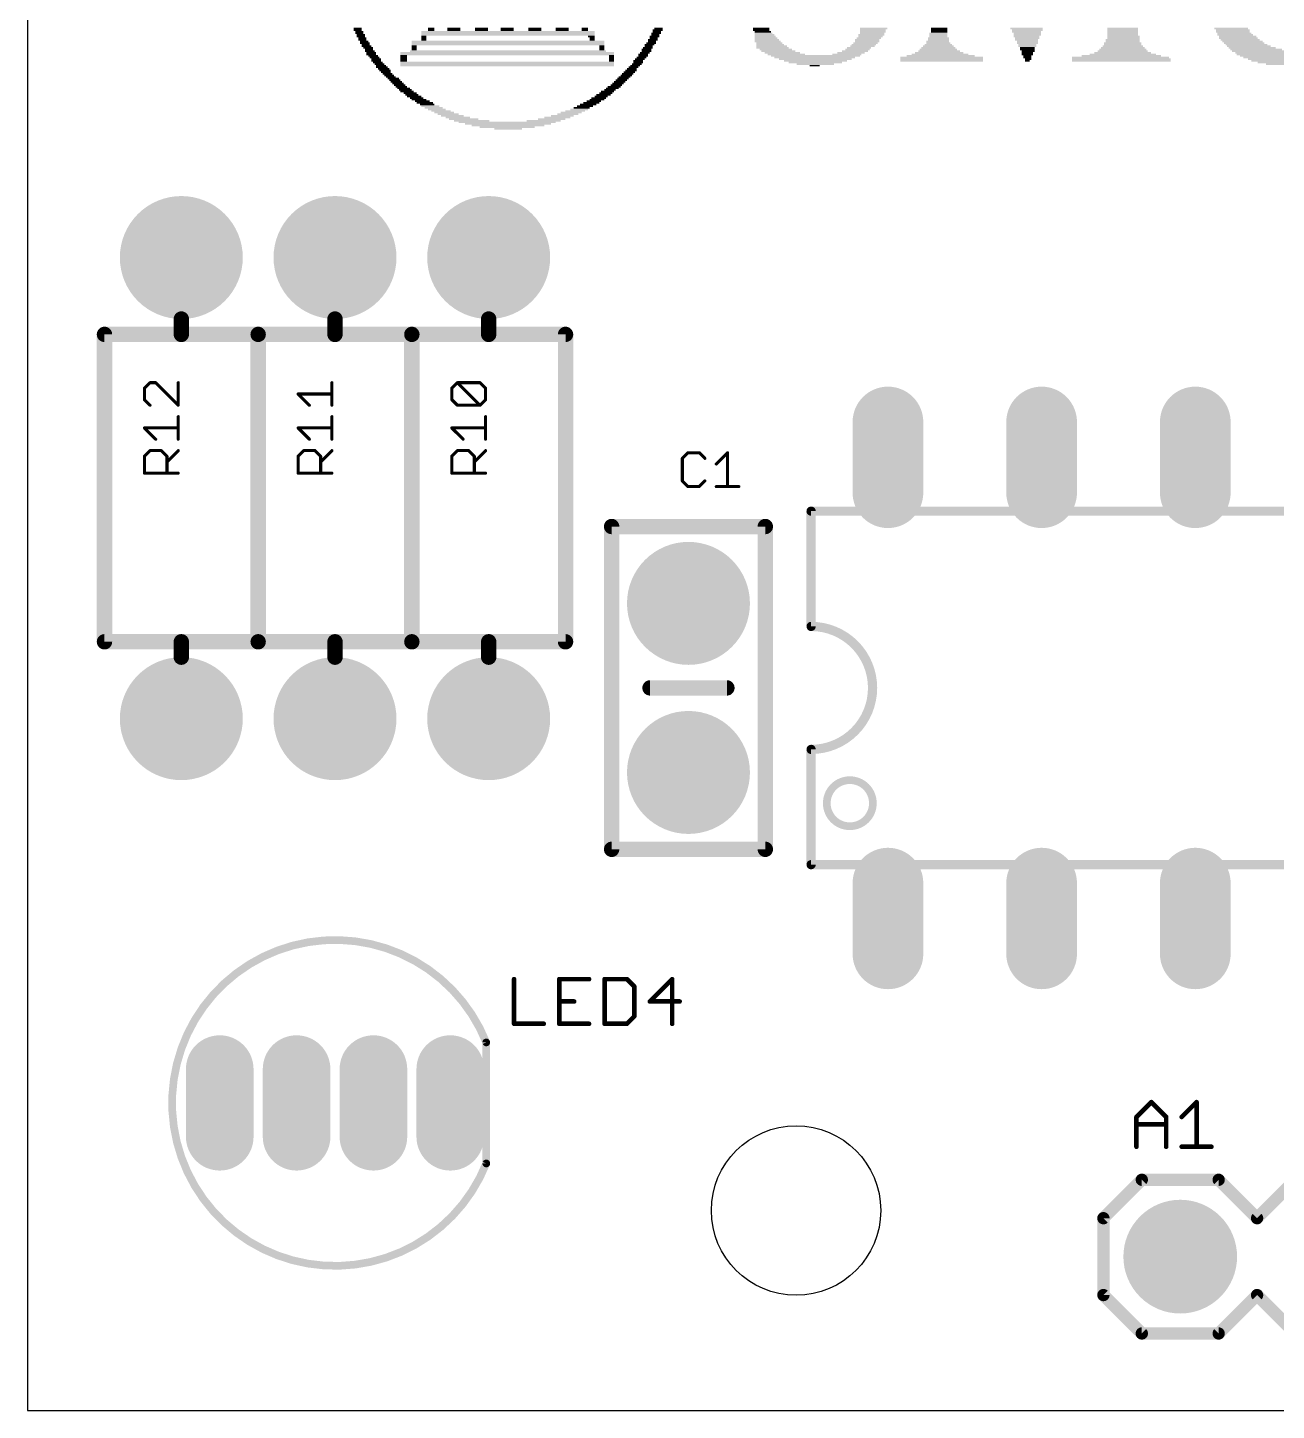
# Model space of a CAD drawing. Extents: x 0 to 49.2, y 3.8 to 49.5.
# Drawn here: x 0 to 20.64, y 3.81 to 26.66 of the extents above; entities that cross this region are included whole.
import ezdxf

# ---------------------------------------------------------------- set-up
doc = ezdxf.new("R2010")
doc.units = 0
for name, color, linetype in [('17', 82, 'CONTINUOUS'), ('20', 7, 'CONTINUOUS'), ('200', 7, 'CONTINUOUS'), ('21', 253, 'CONTINUOUS'), ('25', 253, 'CONTINUOUS')]:
    doc.layers.add(name, color=color, linetype=linetype)

# ---------------------------------------------------------------- blocks, each defined once
blk = doc.blocks.new('RECT')
blk.add_solid([(-0.5, -0.5), (0.5, -0.5), (-0.5, 0.5), (0.5, 0.5)])
blk = doc.blocks.new('ROUNDP')
at = {"const_width": 0.5}
blk.add_lwpolyline([(0, -0.25, 1), (0, 0.25, 1), (0, -0.25)], format="xyb", dxfattribs=at)
blk = doc.blocks.new('LONGP100')
at = {"const_width": 1}
blk.add_lwpolyline([(-0.5, 0), (0.5, 0)], dxfattribs=at)
at = {"const_width": 0.5}
for points in [[(-0.5, 0.25, 1), (-0.5, -0.25)], [(0.5, -0.25, 1), (0.5, 0.25)]]:
    blk.add_lwpolyline(points, format="xyb", dxfattribs=at)

msp = doc.modelspace()

# ---------------------------------------------------------------- linework, layer by layer
at = {"layer": '20'}
for p, q in [((0, 49.52), (0, 3.81)), ((0, 3.81), (49.2, 3.81))]:
    msp.add_line(p, q, dxfattribs=at)
msp.add_circle((12.7, 7.112), 1.4, dxfattribs=at)
at = {"layer": '21'}
for points, const_width in [([(2.54, 21.59), (2.54, 21.844)], 0.254), ([(5.08, 21.59), (5.08, 21.844)], 0.254), ([(7.62, 21.59), (7.62, 21.844)], 0.254), ([(1.27, 16.51), (1.27, 21.59)], 0.254), ([(1.27, 21.59), (2.54, 21.59)], 0.254), ([(2.54, 21.59), (3.81, 21.59)], 0.254), ([(3.81, 16.51), (3.81, 21.59)], 0.254), ([(3.81, 21.59), (5.08, 21.59)], 0.254), ([(3.81, 21.59), (3.81, 16.51)], 0.254), ([(5.08, 21.59), (6.35, 21.59)], 0.254), ([(6.35, 16.51), (6.35, 21.59)], 0.254), ([(6.35, 21.59), (7.62, 21.59)], 0.254), ([(6.35, 21.59), (6.35, 16.51)], 0.254), ([(7.62, 21.59), (8.89, 21.59)], 0.254), ([(8.89, 21.59), (8.89, 16.51)], 0.254), ([(38.349, 18.669), (12.949, 18.669)], 0.1524), ([(12.949, 18.669), (12.949, 16.764)], 0.1524), ([(9.652, 13.081), (9.652, 18.415)], 0.254), ([(9.652, 18.415), (12.192, 18.415)], 0.254), ([(12.192, 18.415), (12.192, 13.081)], 0.254), ([(2.54, 16.51), (1.27, 16.51)], 0.254), ([(3.81, 16.51), (2.54, 16.51)], 0.254), ([(2.54, 16.51), (2.54, 16.256)], 0.254), ([(5.08, 16.51), (3.81, 16.51)], 0.254), ([(6.35, 16.51), (5.08, 16.51)], 0.254), ([(5.08, 16.51), (5.08, 16.256)], 0.254), ([(7.62, 16.51), (6.35, 16.51)], 0.254), ([(8.89, 16.51), (7.62, 16.51)], 0.254), ([(7.62, 16.51), (7.62, 16.256)], 0.254), ([(10.287, 15.748), (11.557, 15.748)], 0.254), ([(12.949, 12.827), (12.949, 14.732)], 0.1524), ([(12.192, 13.081), (9.652, 13.081)], 0.254), ([(12.949, 12.827), (38.349, 12.827)], 0.1524), ([(7.58, 7.89), (7.58, 9.89)], 0.127), ([(17.78, 6.985), (18.415, 7.62)], 0.2032), ([(18.415, 7.62), (19.685, 7.62)], 0.2032), ([(19.685, 7.62), (20.32, 6.985)], 0.2032), ([(20.32, 6.985), (20.955, 7.62)], 0.2032), ([(17.78, 5.715), (17.78, 6.985)], 0.2032), ([(18.415, 5.08), (17.78, 5.715)], 0.2032), ([(20.32, 5.715), (19.685, 5.08)], 0.2032), ([(20.955, 5.08), (20.32, 5.715)], 0.2032), ([(19.685, 5.08), (18.415, 5.08)], 0.2032)]:
    msp.add_lwpolyline(points, dxfattribs=dict(at, const_width=const_width))
for points, const_width in [([(2.6035, 21.844, 1), (2.4765, 21.844)], 0.127), ([(5.1435, 21.844, 1), (5.0165, 21.844)], 0.127), ([(7.6835, 21.844, 1), (7.5565, 21.844)], 0.127), ([(1.3335, 21.59, 1), (1.2065, 21.59)], 0.127), ([(1.27, 21.6535, 1), (1.27, 21.5265)], 0.127), ([(2.54, 21.6535, 1), (2.54, 21.5265)], 0.127), ([(2.54, 21.5265, 1), (2.54, 21.6535)], 0.127), ([(3.8735, 21.59, 1), (3.7465, 21.59)], 0.127), ([(3.81, 21.6535, 1), (3.81, 21.5265)], 0.127), ([(3.8735, 21.59, 1), (3.7465, 21.59)], 0.127), ([(3.81, 21.5265, 1), (3.81, 21.6535)], 0.127), ([(5.08, 21.6535, 1), (5.08, 21.5265)], 0.127), ([(5.08, 21.5265, 1), (5.08, 21.6535)], 0.127), ([(6.4135, 21.59, 1), (6.2865, 21.59)], 0.127), ([(6.35, 21.6535, 1), (6.35, 21.5265)], 0.127), ([(6.4135, 21.59, 1), (6.2865, 21.59)], 0.127), ([(6.35, 21.5265, 1), (6.35, 21.6535)], 0.127), ([(7.62, 21.6535, 1), (7.62, 21.5265)], 0.127), ([(7.62, 21.5265, 1), (7.62, 21.6535)], 0.127), ([(8.9535, 21.59, 1), (8.8265, 21.59)], 0.127), ([(8.89, 21.5265, 1), (8.89, 21.6535)], 0.127), ([(2.4765, 21.59, 1), (2.6035, 21.59)], 0.127), ([(5.0165, 21.59, 1), (5.1435, 21.59)], 0.127), ([(7.5565, 21.59, 1), (7.6835, 21.59)], 0.127), ([(12.949, 18.7071, 1), (12.949, 18.6309)], 0.0762), ([(12.9871, 18.669, 1), (12.9109, 18.669)], 0.0762), ([(9.7155, 18.415, 1), (9.5885, 18.415)], 0.127), ([(9.652, 18.4785, 1), (9.652, 18.3515)], 0.127), ([(12.2555, 18.415, 1), (12.1285, 18.415)], 0.127), ([(12.192, 18.3515, 1), (12.192, 18.4785)], 0.127), ([(12.949, 14.732, 1), (12.949, 16.764)], 0.1524), ([(12.949, 16.8021, 1), (12.949, 16.7259)], 0.0762), ([(12.9109, 16.764, 1), (12.9871, 16.764)], 0.0762), ([(1.27, 16.5735, 1), (1.27, 16.4465)], 0.127), ([(1.2065, 16.51, 1), (1.3335, 16.51)], 0.127), ([(2.54, 16.5735, 1), (2.54, 16.4465)], 0.127), ([(2.6035, 16.51, 1), (2.4765, 16.51)], 0.127), ([(2.54, 16.4465, 1), (2.54, 16.5735)], 0.127), ([(3.81, 16.5735, 1), (3.81, 16.4465)], 0.127), ([(3.7465, 16.51, 1), (3.8735, 16.51)], 0.127), ([(3.7465, 16.51, 1), (3.8735, 16.51)], 0.127), ([(3.81, 16.4465, 1), (3.81, 16.5735)], 0.127), ([(5.08, 16.5735, 1), (5.08, 16.4465)], 0.127), ([(5.1435, 16.51, 1), (5.0165, 16.51)], 0.127), ([(5.08, 16.4465, 1), (5.08, 16.5735)], 0.127), ([(6.35, 16.5735, 1), (6.35, 16.4465)], 0.127), ([(6.2865, 16.51, 1), (6.4135, 16.51)], 0.127), ([(6.2865, 16.51, 1), (6.4135, 16.51)], 0.127), ([(6.35, 16.4465, 1), (6.35, 16.5735)], 0.127), ([(7.62, 16.5735, 1), (7.62, 16.4465)], 0.127), ([(7.6835, 16.51, 1), (7.5565, 16.51)], 0.127), ([(7.62, 16.4465, 1), (7.62, 16.5735)], 0.127), ([(8.8265, 16.51, 1), (8.9535, 16.51)], 0.127), ([(8.89, 16.4465, 1), (8.89, 16.5735)], 0.127), ([(2.4765, 16.256, 1), (2.6035, 16.256)], 0.127), ([(5.0165, 16.256, 1), (5.1435, 16.256)], 0.127), ([(7.5565, 16.256, 1), (7.6835, 16.256)], 0.127), ([(10.287, 15.8115, 1), (10.287, 15.6845)], 0.127), ([(11.557, 15.6845, 1), (11.557, 15.8115)], 0.127), ([(12.9871, 14.732, 1), (12.9109, 14.732)], 0.0762), ([(12.949, 14.7701, 1), (12.949, 14.6939)], 0.0762), ([(13.589, 13.462, 1), (13.589, 14.224, 1), (13.589, 13.462)], 0.127), ([(9.652, 13.1445, 1), (9.652, 13.0175)], 0.127), ([(9.5885, 13.081, 1), (9.7155, 13.081)], 0.127), ([(12.1285, 13.081, 1), (12.2555, 13.081)], 0.127), ([(12.192, 13.0175, 1), (12.192, 13.1445)], 0.127), ([(12.949, 12.8651, 1), (12.949, 12.7889)], 0.0762), ([(12.9109, 12.827, 1), (12.9871, 12.827)], 0.0762), ([(7.58, 9.89, 5.1926), (7.58, 7.89)], 0.127), ([(7.6117, 9.89, 1), (7.5483, 9.89)], 0.0635), ([(7.5505, 9.8782, 1), (7.6095, 9.9018)], 0.0635), ([(7.5483, 7.89, 1), (7.6117, 7.89)], 0.0635), ([(7.6095, 7.8782, 1), (7.5505, 7.9018)], 0.0635), ([(18.415, 7.6708, 1), (18.415, 7.5692)], 0.1016), ([(18.4509, 7.5841, 1), (18.3791, 7.6559)], 0.1016), ([(19.7209, 7.6559, 1), (19.6491, 7.5841)], 0.1016), ([(19.685, 7.5692, 1), (19.685, 7.6708)], 0.1016), ([(17.8308, 6.985, 1), (17.7292, 6.985)], 0.1016), ([(17.7441, 7.0209, 1), (17.8159, 6.9491)], 0.1016), ([(20.2841, 7.0209, 1), (20.3559, 6.9491)], 0.1016), ([(20.2841, 6.9491, 1), (20.3559, 7.0209)], 0.1016), ([(17.8159, 5.7509, 1), (17.7441, 5.6791)], 0.1016), ([(17.7292, 5.715, 1), (17.8308, 5.715)], 0.1016), ([(20.3559, 5.7509, 1), (20.2841, 5.6791)], 0.1016), ([(20.3559, 5.6791, 1), (20.2841, 5.7509)], 0.1016), ([(18.415, 5.1308, 1), (18.415, 5.0292)], 0.1016), ([(18.3791, 5.0441, 1), (18.4509, 5.1159)], 0.1016), ([(19.6491, 5.1159, 1), (19.7209, 5.0441)], 0.1016), ([(19.685, 5.0292, 1), (19.685, 5.1308)], 0.1016)]:
    msp.add_lwpolyline(points, format="xyb", dxfattribs=dict(at, const_width=const_width))
at = {"layer": '25'}
for points, const_width in [([(2.0231, 20.7919), (1.9299, 20.6987)], 0.0508), ([(2.1164, 20.7919), (2.0231, 20.7919)], 0.0508), ([(2.4892, 20.4191), (2.1164, 20.7919)], 0.0508), ([(2.4892, 20.7919), (2.4892, 20.4191)], 0.0508), ([(5.0292, 20.4191), (5.0292, 20.7919)], 0.0508), ([(7.0099, 20.6987), (7.1031, 20.7919)], 0.0508), ([(7.1031, 20.7919), (7.476, 20.7919)], 0.0508), ([(7.476, 20.4191), (7.1031, 20.7919)], 0.0508), ([(7.476, 20.7919), (7.5692, 20.6987)], 0.0508), ([(1.9299, 20.6987), (1.9299, 20.5123)], 0.0508), ([(4.6564, 20.4191), (4.4699, 20.6055)], 0.0508), ([(4.4699, 20.6055), (5.0292, 20.6055)], 0.0508), ([(7.0099, 20.5123), (7.0099, 20.6987)], 0.0508), ([(7.5692, 20.6987), (7.5692, 20.5123)], 0.0508), ([(1.9299, 20.5123), (2.0231, 20.4191)], 0.0508), ([(7.1031, 20.4191), (7.0099, 20.5123)], 0.0508), ([(7.476, 20.4191), (7.1031, 20.4191)], 0.0508), ([(7.5692, 20.5123), (7.476, 20.4191)], 0.0508), ([(2.4892, 19.8578), (2.4892, 20.2306)], 0.0508), ([(5.0292, 19.8578), (5.0292, 20.2306)], 0.0508), ([(7.5692, 19.8578), (7.5692, 20.2306)], 0.0508), ([(2.1164, 19.8578), (1.9299, 20.0442)], 0.0508), ([(1.9299, 20.0442), (2.4892, 20.0442)], 0.0508), ([(4.6564, 19.8578), (4.4699, 20.0442)], 0.0508), ([(4.4699, 20.0442), (5.0292, 20.0442)], 0.0508), ([(7.1964, 19.8578), (7.0099, 20.0442)], 0.0508), ([(7.0099, 20.0442), (7.5692, 20.0442)], 0.0508), ([(1.9299, 19.5761), (2.0231, 19.6693)], 0.0508), ([(2.0231, 19.6693), (2.2096, 19.6693)], 0.0508), ([(2.2096, 19.6693), (2.3028, 19.5761)], 0.0508), ([(2.3028, 19.4829), (2.4892, 19.6693)], 0.0508), ([(4.4699, 19.5761), (4.5631, 19.6693)], 0.0508), ([(4.5631, 19.6693), (4.7496, 19.6693)], 0.0508), ([(4.7496, 19.6693), (4.8428, 19.5761)], 0.0508), ([(4.8428, 19.4829), (5.0292, 19.6693)], 0.0508), ([(7.0099, 19.5761), (7.1031, 19.6693)], 0.0508), ([(7.1031, 19.6693), (7.2896, 19.6693)], 0.0508), ([(7.2896, 19.6693), (7.3828, 19.5761)], 0.0508), ([(7.3828, 19.4829), (7.5692, 19.6693)], 0.0508), ([(10.9136, 19.6347), (10.8204, 19.5415)], 0.0508), ([(11.1, 19.6347), (10.9136, 19.6347)], 0.0508), ([(11.1933, 19.5415), (11.1, 19.6347)], 0.0508), ([(11.3817, 19.4483), (11.5681, 19.6347)], 0.0508), ([(11.5681, 19.6347), (11.5681, 19.0754)], 0.0508), ([(1.9299, 19.2965), (1.9299, 19.5761)], 0.0508), ([(2.3028, 19.5761), (2.3028, 19.2965)], 0.0508), ([(4.4699, 19.2965), (4.4699, 19.5761)], 0.0508), ([(4.8428, 19.5761), (4.8428, 19.2965)], 0.0508), ([(7.0099, 19.2965), (7.0099, 19.5761)], 0.0508), ([(7.3828, 19.5761), (7.3828, 19.2965)], 0.0508), ([(10.8204, 19.5415), (10.8204, 19.1686)], 0.0508), ([(2.4892, 19.2965), (1.9299, 19.2965)], 0.0508), ([(5.0292, 19.2965), (4.4699, 19.2965)], 0.0508), ([(7.5692, 19.2965), (7.0099, 19.2965)], 0.0508), ([(10.8204, 19.1686), (10.9136, 19.0754)], 0.0508), ([(11.1, 19.0754), (11.1933, 19.1686)], 0.0508), ([(10.9136, 19.0754), (11.1, 19.0754)], 0.0508), ([(11.3817, 19.0754), (11.7546, 19.0754)], 0.0508), ([(8.0391, 10.9353), (8.0391, 10.1981)], 0.0762), ([(9.279, 10.9353), (8.7875, 10.9353)], 0.0762), ([(8.7875, 10.9353), (8.7875, 10.1981)], 0.0762), ([(9.5359, 10.9353), (9.5359, 10.1981)], 0.0762), ([(9.9045, 10.9353), (9.5359, 10.9353)], 0.0762), ([(10.0274, 10.8125), (9.9045, 10.9353)], 0.0762), ([(10.653, 10.9353), (10.2843, 10.5667)], 0.0762), ([(10.653, 10.1981), (10.653, 10.9353)], 0.0762), ([(10.0274, 10.321), (10.0274, 10.8125)], 0.0762), ([(8.7875, 10.5667), (9.0333, 10.5667)], 0.0762), ([(10.2843, 10.5667), (10.7758, 10.5667)], 0.0762), ([(9.9045, 10.1981), (10.0274, 10.321)], 0.0762), ([(8.0391, 10.1981), (8.5306, 10.1981)], 0.0762), ([(8.7875, 10.1981), (9.279, 10.1981)], 0.0762), ([(9.5359, 10.1981), (9.9045, 10.1981)], 0.0762), ([(18.3261, 8.6576), (18.5718, 8.9033)], 0.0762), ([(18.5718, 8.9033), (18.8176, 8.6576)], 0.0762), ([(19.0745, 8.6576), (19.3203, 8.9033)], 0.0762), ([(19.3203, 8.9033), (19.3203, 8.1661)], 0.0762), ([(18.3261, 8.1661), (18.3261, 8.6576)], 0.0762), ([(18.8176, 8.6576), (18.8176, 8.1661)], 0.0762), ([(18.3261, 8.5347), (18.8176, 8.5347)], 0.0762), ([(19.0745, 8.1661), (19.566, 8.1661)], 0.0762)]:
    msp.add_lwpolyline(points, dxfattribs=dict(at, const_width=const_width))
for points, const_width in [([(2.0231, 20.8046, 1), (2.0231, 20.7792)], 0.0254), ([(2.0321, 20.783, 1), (2.0142, 20.8009)], 0.0254), ([(2.1253, 20.8009, 1), (2.1074, 20.783)], 0.0254), ([(2.1164, 20.7792, 1), (2.1164, 20.8046)], 0.0254), ([(2.5019, 20.7919, 1), (2.4765, 20.7919)], 0.0254), ([(5.0419, 20.7919, 1), (5.0165, 20.7919)], 0.0254), ([(7.1031, 20.8046, 1), (7.1031, 20.7792)], 0.0254), ([(7.1121, 20.8009, 1), (7.0942, 20.783)], 0.0254), ([(7.1121, 20.783, 1), (7.0942, 20.8009)], 0.0254), ([(7.485, 20.8009, 1), (7.467, 20.783)], 0.0254), ([(7.476, 20.7792, 1), (7.476, 20.8046)], 0.0254), ([(1.9426, 20.6987, 1), (1.9172, 20.6987)], 0.0254), ([(1.9209, 20.7077, 1), (1.9389, 20.6897)], 0.0254), ([(4.4789, 20.6145, 1), (4.4609, 20.5965)], 0.0254), ([(4.4699, 20.6182, 1), (4.4699, 20.5928)], 0.0254), ([(5.0292, 20.5928, 1), (5.0292, 20.6182)], 0.0254), ([(7.0226, 20.6987, 1), (6.9972, 20.6987)], 0.0254), ([(7.0009, 20.7077, 1), (7.0189, 20.6897)], 0.0254), ([(7.5819, 20.6987, 1), (7.5565, 20.6987)], 0.0254), ([(7.5602, 20.6897, 1), (7.5782, 20.7077)], 0.0254), ([(1.9389, 20.5213, 1), (1.9209, 20.5033)], 0.0254), ([(1.9172, 20.5123, 1), (1.9426, 20.5123)], 0.0254), ([(2.0142, 20.4101, 1), (2.0321, 20.4281)], 0.0254), ([(2.4765, 20.4191, 1), (2.5019, 20.4191)], 0.0254), ([(2.4802, 20.4101, 1), (2.4982, 20.4281)], 0.0254), ([(4.6474, 20.4101, 1), (4.6653, 20.4281)], 0.0254), ([(5.0165, 20.4191, 1), (5.0419, 20.4191)], 0.0254), ([(7.0189, 20.5213, 1), (7.0009, 20.5033)], 0.0254), ([(6.9972, 20.5123, 1), (7.0226, 20.5123)], 0.0254), ([(7.1031, 20.4318, 1), (7.1031, 20.4064)], 0.0254), ([(7.0942, 20.4101, 1), (7.1121, 20.4281)], 0.0254), ([(7.467, 20.4281, 1), (7.485, 20.4101)], 0.0254), ([(7.467, 20.4101, 1), (7.485, 20.4281)], 0.0254), ([(7.476, 20.4064, 1), (7.476, 20.4318)], 0.0254), ([(7.5565, 20.5123, 1), (7.5819, 20.5123)], 0.0254), ([(7.5782, 20.5033, 1), (7.5602, 20.5213)], 0.0254), ([(2.5019, 20.2306, 1), (2.4765, 20.2306)], 0.0254), ([(5.0419, 20.2306, 1), (5.0165, 20.2306)], 0.0254), ([(7.5819, 20.2306, 1), (7.5565, 20.2306)], 0.0254), ([(1.9389, 20.0532, 1), (1.9209, 20.0352)], 0.0254), ([(1.9299, 20.0569, 1), (1.9299, 20.0315)], 0.0254), ([(2.1074, 19.8488, 1), (2.1253, 19.8668)], 0.0254), ([(2.4892, 20.0315, 1), (2.4892, 20.0569)], 0.0254), ([(4.4789, 20.0532, 1), (4.4609, 20.0352)], 0.0254), ([(4.4699, 20.0569, 1), (4.4699, 20.0315)], 0.0254), ([(4.6474, 19.8488, 1), (4.6653, 19.8668)], 0.0254), ([(5.0292, 20.0315, 1), (5.0292, 20.0569)], 0.0254), ([(7.0189, 20.0532, 1), (7.0009, 20.0352)], 0.0254), ([(7.0099, 20.0569, 1), (7.0099, 20.0315)], 0.0254), ([(7.1874, 19.8488, 1), (7.2053, 19.8668)], 0.0254), ([(7.5692, 20.0315, 1), (7.5692, 20.0569)], 0.0254), ([(2.0231, 19.682, 1), (2.0231, 19.6566)], 0.0254), ([(2.0321, 19.6603, 1), (2.0142, 19.6783)], 0.0254), ([(2.2185, 19.6783, 1), (2.2006, 19.6603)], 0.0254), ([(2.2096, 19.6566, 1), (2.2096, 19.682)], 0.0254), ([(2.4765, 19.8578, 1), (2.5019, 19.8578)], 0.0254), ([(2.4982, 19.6603, 1), (2.4802, 19.6783)], 0.0254), ([(4.5631, 19.682, 1), (4.5631, 19.6566)], 0.0254), ([(4.5721, 19.6603, 1), (4.5542, 19.6783)], 0.0254), ([(4.7585, 19.6783, 1), (4.7406, 19.6603)], 0.0254), ([(4.7496, 19.6566, 1), (4.7496, 19.682)], 0.0254), ([(5.0165, 19.8578, 1), (5.0419, 19.8578)], 0.0254), ([(5.0382, 19.6603, 1), (5.0202, 19.6783)], 0.0254), ([(7.1031, 19.682, 1), (7.1031, 19.6566)], 0.0254), ([(7.1121, 19.6603, 1), (7.0942, 19.6783)], 0.0254), ([(7.2985, 19.6783, 1), (7.2806, 19.6603)], 0.0254), ([(7.2896, 19.6566, 1), (7.2896, 19.682)], 0.0254), ([(7.5565, 19.8578, 1), (7.5819, 19.8578)], 0.0254), ([(7.5782, 19.6603, 1), (7.5602, 19.6783)], 0.0254), ([(10.9136, 19.6474, 1), (10.9136, 19.622)], 0.0254), ([(10.9226, 19.6257, 1), (10.9046, 19.6437)], 0.0254), ([(11.109, 19.6437, 1), (11.0911, 19.6257)], 0.0254), ([(11.1, 19.622, 1), (11.1, 19.6474)], 0.0254), ([(11.5808, 19.6347, 1), (11.5554, 19.6347)], 0.0254), ([(11.5771, 19.6257, 1), (11.5592, 19.6437)], 0.0254), ([(1.9426, 19.5761, 1), (1.9172, 19.5761)], 0.0254), ([(1.9209, 19.5851, 1), (1.9389, 19.5671)], 0.0254), ([(2.3155, 19.5761, 1), (2.2901, 19.5761)], 0.0254), ([(2.2938, 19.4919, 1), (2.3118, 19.4739)], 0.0254), ([(2.2938, 19.5671, 1), (2.3118, 19.5851)], 0.0254), ([(4.4826, 19.5761, 1), (4.4572, 19.5761)], 0.0254), ([(4.4609, 19.5851, 1), (4.4789, 19.5671)], 0.0254), ([(4.8555, 19.5761, 1), (4.8301, 19.5761)], 0.0254), ([(4.8338, 19.4919, 1), (4.8518, 19.4739)], 0.0254), ([(4.8338, 19.5671, 1), (4.8518, 19.5851)], 0.0254), ([(7.0226, 19.5761, 1), (6.9972, 19.5761)], 0.0254), ([(7.0009, 19.5851, 1), (7.0189, 19.5671)], 0.0254), ([(7.3955, 19.5761, 1), (7.3701, 19.5761)], 0.0254), ([(7.3738, 19.4919, 1), (7.3918, 19.4739)], 0.0254), ([(7.3738, 19.5671, 1), (7.3918, 19.5851)], 0.0254), ([(10.8331, 19.5415, 1), (10.8077, 19.5415)], 0.0254), ([(10.8114, 19.5504, 1), (10.8294, 19.5325)], 0.0254), ([(11.1843, 19.5325, 1), (11.2022, 19.5504)], 0.0254), ([(11.3727, 19.4572, 1), (11.3907, 19.4393)], 0.0254), ([(1.9299, 19.3092, 1), (1.9299, 19.2838)], 0.0254), ([(1.9172, 19.2965, 1), (1.9426, 19.2965)], 0.0254), ([(2.2901, 19.2965, 1), (2.3155, 19.2965)], 0.0254), ([(2.4892, 19.2838, 1), (2.4892, 19.3092)], 0.0254), ([(4.4699, 19.3092, 1), (4.4699, 19.2838)], 0.0254), ([(4.4572, 19.2965, 1), (4.4826, 19.2965)], 0.0254), ([(4.8301, 19.2965, 1), (4.8555, 19.2965)], 0.0254), ([(5.0292, 19.2838, 1), (5.0292, 19.3092)], 0.0254), ([(7.0099, 19.3092, 1), (7.0099, 19.2838)], 0.0254), ([(6.9972, 19.2965, 1), (7.0226, 19.2965)], 0.0254), ([(7.3701, 19.2965, 1), (7.3955, 19.2965)], 0.0254), ([(7.5692, 19.2838, 1), (7.5692, 19.3092)], 0.0254), ([(10.8294, 19.1776, 1), (10.8114, 19.1596)], 0.0254), ([(11.2022, 19.1596, 1), (11.1843, 19.1776)], 0.0254), ([(10.8077, 19.1686, 1), (10.8331, 19.1686)], 0.0254), ([(10.9136, 19.0881, 1), (10.9136, 19.0627)], 0.0254), ([(10.9046, 19.0664, 1), (10.9226, 19.0844)], 0.0254), ([(11.0911, 19.0844, 1), (11.109, 19.0664)], 0.0254), ([(11.1, 19.0627, 1), (11.1, 19.0881)], 0.0254), ([(11.3817, 19.0881, 1), (11.3817, 19.0627)], 0.0254), ([(11.5554, 19.0754, 1), (11.5808, 19.0754)], 0.0254), ([(11.7546, 19.0627, 1), (11.7546, 19.0881)], 0.0254), ([(8.0582, 10.9353, 1), (8.0201, 10.9353)], 0.0381), ([(8.7875, 10.9544, 1), (8.7875, 10.9163)], 0.0381), ([(8.8066, 10.9353, 1), (8.7685, 10.9353)], 0.0381), ([(9.279, 10.9163, 1), (9.279, 10.9544)], 0.0381), ([(9.555, 10.9353, 1), (9.5169, 10.9353)], 0.0381), ([(9.5359, 10.9544, 1), (9.5359, 10.9163)], 0.0381), ([(9.918, 10.9488, 1), (9.8911, 10.9219)], 0.0381), ([(9.9045, 10.9163, 1), (9.9045, 10.9544)], 0.0381), ([(10.672, 10.9353, 1), (10.6339, 10.9353)], 0.0381), ([(10.6664, 10.9219, 1), (10.6395, 10.9488)], 0.0381), ([(10.0465, 10.8125, 1), (10.0084, 10.8125)], 0.0381), ([(10.0139, 10.799, 1), (10.0409, 10.8259)], 0.0381), ([(8.7875, 10.5858, 1), (8.7875, 10.5477)], 0.0381), ([(9.0333, 10.5477, 1), (9.0333, 10.5858)], 0.0381), ([(10.2843, 10.5858, 1), (10.2843, 10.5477)], 0.0381), ([(10.2709, 10.5802, 1), (10.2978, 10.5532)], 0.0381), ([(10.7758, 10.5477, 1), (10.7758, 10.5858)], 0.0381), ([(10.0084, 10.321, 1), (10.0465, 10.321)], 0.0381), ([(10.0409, 10.3075, 1), (10.0139, 10.3344)], 0.0381), ([(8.0391, 10.2172, 1), (8.0391, 10.1791)], 0.0381), ([(8.0201, 10.1981, 1), (8.0582, 10.1981)], 0.0381), ([(8.5306, 10.1791, 1), (8.5306, 10.2172)], 0.0381), ([(8.7875, 10.2172, 1), (8.7875, 10.1791)], 0.0381), ([(8.7685, 10.1981, 1), (8.8066, 10.1981)], 0.0381), ([(9.279, 10.1791, 1), (9.279, 10.2172)], 0.0381), ([(9.5359, 10.2172, 1), (9.5359, 10.1791)], 0.0381), ([(9.5169, 10.1981, 1), (9.555, 10.1981)], 0.0381), ([(9.8911, 10.2116, 1), (9.918, 10.1846)], 0.0381), ([(9.9045, 10.1791, 1), (9.9045, 10.2172)], 0.0381), ([(10.6339, 10.1981, 1), (10.672, 10.1981)], 0.0381), ([(18.5853, 8.9168, 1), (18.5584, 8.8899)], 0.0381), ([(18.5853, 8.8899, 1), (18.5584, 8.9168)], 0.0381), ([(19.3393, 8.9033, 1), (19.3012, 8.9033)], 0.0381), ([(19.3337, 8.8899, 1), (19.3068, 8.9168)], 0.0381), ([(18.3452, 8.6576, 1), (18.3071, 8.6576)], 0.0381), ([(18.3126, 8.6711, 1), (18.3396, 8.6441)], 0.0381), ([(18.8366, 8.6576, 1), (18.7985, 8.6576)], 0.0381), ([(18.8041, 8.6441, 1), (18.8311, 8.6711)], 0.0381), ([(19.061, 8.6711, 1), (19.088, 8.6441)], 0.0381), ([(18.3261, 8.5538, 1), (18.3261, 8.5157)], 0.0381), ([(18.8176, 8.5157, 1), (18.8176, 8.5538)], 0.0381), ([(18.3071, 8.1661, 1), (18.3452, 8.1661)], 0.0381), ([(18.7985, 8.1661, 1), (18.8366, 8.1661)], 0.0381), ([(19.0745, 8.1852, 1), (19.0745, 8.1471)], 0.0381), ([(19.3012, 8.1661, 1), (19.3393, 8.1661)], 0.0381), ([(19.566, 8.1471, 1), (19.566, 8.1852)], 0.0381)]:
    msp.add_lwpolyline(points, format="xyb", dxfattribs=dict(at, const_width=const_width))

# ---------------------------------------------------------------- block references
at = {"layer": '17'}
for name, p, xscale, yscale, rotation in [('ROUNDP', (2.54, 22.86), 2.032, 2.032, 270), ('ROUNDP', (2.54, 22.86), 2.032, 2.032, 270), ('ROUNDP', (5.08, 22.86), 2.032, 2.032, 270), ('ROUNDP', (5.08, 22.86), 2.032, 2.032, 270), ('ROUNDP', (7.62, 22.86), 2.032, 2.032, 270), ('ROUNDP', (7.62, 22.86), 2.032, 2.032, 270), ('LONGP100', (14.219, 19.558), 1.1684, 1.1684, 90), ('LONGP100', (14.219, 19.558), 1.1684, 1.1684, 90), ('LONGP100', (16.759, 19.558), 1.1684, 1.1684, 90), ('LONGP100', (16.759, 19.558), 1.1684, 1.1684, 90), ('LONGP100', (19.299, 19.558), 1.1684, 1.1684, 90), ('LONGP100', (19.299, 19.558), 1.1684, 1.1684, 90), ('ROUNDP', (10.922, 17.145), 2.032, 2.032, 90), ('ROUNDP', (10.922, 17.145), 2.032, 2.032, 90), ('ROUNDP', (2.54, 15.24), 2.032, 2.032, 270), ('ROUNDP', (2.54, 15.24), 2.032, 2.032, 270), ('ROUNDP', (5.08, 15.24), 2.032, 2.032, 270), ('ROUNDP', (5.08, 15.24), 2.032, 2.032, 270), ('ROUNDP', (7.62, 15.24), 2.032, 2.032, 270), ('ROUNDP', (7.62, 15.24), 2.032, 2.032, 270), ('ROUNDP', (10.922, 14.351), 2.032, 2.032, 90), ('ROUNDP', (10.922, 14.351), 2.032, 2.032, 90), ('LONGP100', (14.219, 11.938), 1.1684, 1.1684, 90), ('LONGP100', (14.219, 11.938), 1.1684, 1.1684, 90), ('LONGP100', (16.759, 11.938), 1.1684, 1.1684, 90), ('LONGP100', (16.759, 11.938), 1.1684, 1.1684, 90), ('LONGP100', (19.299, 11.938), 1.1684, 1.1684, 90), ('LONGP100', (19.299, 11.938), 1.1684, 1.1684, 90), ('LONGP100', (3.175, 8.89), 1.1176, 1.1176, 90), ('LONGP100', (3.175, 8.89), 1.1176, 1.1176, 90), ('LONGP100', (4.445, 8.89), 1.1176, 1.1176, 90), ('LONGP100', (4.445, 8.89), 1.1176, 1.1176, 90), ('LONGP100', (5.715, 8.89), 1.1176, 1.1176, 90), ('LONGP100', (5.715, 8.89), 1.1176, 1.1176, 90), ('LONGP100', (6.985, 8.89), 1.1176, 1.1176, 90), ('LONGP100', (6.985, 8.89), 1.1176, 1.1176, 90), ('ROUNDP', (19.05, 6.35), 1.8796, 1.8796, 270), ('ROUNDP', (19.05, 6.35), 1.8796, 1.8796, 270)]:
    msp.add_blockref(name, p, dxfattribs=dict(at, xscale=xscale, yscale=yscale, rotation=rotation))
at = {"layer": '200'}
for p, xscale, yscale in [((5.4541, 26.6453), 0.1346, 0.0269), ((5.4541, 26.6185), 0.1346, 0.0267), ((5.4808, 26.5918), 0.1321, 0.0267), ((5.4808, 26.5652), 0.1321, 0.0267), ((5.5075, 26.5384), 0.1346, 0.0269), ((5.5075, 26.5116), 0.1346, 0.0267), ((7.9395, 26.5918), 2.86, 0.0267), ((7.9395, 26.5652), 2.86, 0.0267), ((7.9395, 26.5384), 2.86, 0.0269), ((6.5502, 26.5116), 0.0813, 0.0267), ((6.6695, 26.6453), 0.1067, 0.0269), ((6.6695, 26.6185), 0.1067, 0.0267), ((7.0455, 26.6453), 0.2134, 0.0269), ((7.0455, 26.6185), 0.2134, 0.0267), ((7.5001, 26.6453), 0.2134, 0.0269), ((7.5001, 26.6185), 0.2134, 0.0267), ((7.9268, 26.6453), 0.2134, 0.0269), ((7.9268, 26.6185), 0.2134, 0.0267), ((8.3815, 26.6453), 0.2134, 0.0269), ((8.3815, 26.6185), 0.2134, 0.0267), ((8.8361, 26.6453), 0.2134, 0.0269), ((8.8361, 26.6185), 0.2134, 0.0267), ((9.2095, 26.6453), 0.1067, 0.0269), ((9.2095, 26.6185), 0.1067, 0.0267), ((9.3162, 26.5116), 0.1067, 0.0267), ((10.3602, 26.5116), 0.1626, 0.0267), ((10.3868, 26.5652), 0.16, 0.0267), ((10.3741, 26.5384), 0.1346, 0.0269), ((10.4135, 26.6185), 0.1626, 0.0267), ((10.3995, 26.5918), 0.1346, 0.0267), ((10.4275, 26.6453), 0.1346, 0.0269), ((12.1242, 26.6453), 0.2667, 0.0269), ((12.1242, 26.6185), 0.2667, 0.0267), ((12.1648, 26.5652), 0.2921, 0.0267), ((12.1521, 26.5918), 0.2667, 0.0267), ((12.1788, 26.5384), 0.32, 0.0269), ((12.1915, 26.5116), 0.3454, 0.0267), ((13.9428, 26.5384), 0.4293, 0.0269), ((13.9289, 26.5116), 0.4013, 0.0267), ((13.9835, 26.6453), 0.4547, 0.0269), ((13.9695, 26.6185), 0.4267, 0.0267), ((13.9695, 26.5918), 0.4267, 0.0267), ((13.9568, 26.5652), 0.4013, 0.0267), ((15.0515, 26.5652), 0.2946, 0.0267), ((15.0515, 26.5384), 0.2946, 0.0269), ((15.0515, 26.5116), 0.2946, 0.0267), ((15.0655, 26.6453), 0.2667, 0.0269), ((15.0655, 26.6185), 0.2667, 0.0267), ((15.0655, 26.5918), 0.2667, 0.0267), ((16.5095, 26.6453), 0.5334, 0.0269), ((16.5222, 26.6185), 0.508, 0.0267), ((16.5095, 26.5918), 0.4826, 0.0267), ((16.5235, 26.5652), 0.4547, 0.0267), ((16.5235, 26.5384), 0.4547, 0.0269), ((16.5095, 26.5116), 0.4267, 0.0267), ((18.0995, 26.6453), 0.508, 0.0269), ((18.0995, 26.6185), 0.508, 0.0267), ((18.0995, 26.5918), 0.508, 0.0267), ((18.0995, 26.5652), 0.508, 0.0267), ((18.0995, 26.5384), 0.508, 0.0269), ((18.1135, 26.5116), 0.5359, 0.0267), ((19.8915, 26.6453), 0.5613, 0.0269), ((19.9194, 26.6185), 0.5613, 0.0267), ((19.9194, 26.5918), 0.5613, 0.0267), ((19.9448, 26.5652), 0.5613, 0.0267), ((19.9588, 26.5384), 0.5893, 0.0269), ((19.9994, 26.5116), 0.6147, 0.0267), ((5.5342, 26.4849), 0.1321, 0.0267), ((5.5342, 26.4581), 0.1321, 0.0269), ((5.5608, 26.4313), 0.1346, 0.0267), ((5.5735, 26.4046), 0.16, 0.0267), ((5.5875, 26.378), 0.1321, 0.0267), ((5.6015, 26.3512), 0.16, 0.0269), ((5.6269, 26.3244), 0.16, 0.0267), ((5.6408, 26.2977), 0.1321, 0.0267), ((5.6548, 26.271), 0.16, 0.0267), ((7.9395, 26.271), 3.236, 0.0267), ((7.9408, 26.4313), 3.1826, 0.0267), ((7.9408, 26.4046), 3.1826, 0.0267), ((7.9408, 26.378), 3.1826, 0.0267), ((6.3901, 26.3512), 0.0813, 0.0269), ((6.3901, 26.3244), 0.0813, 0.0267), ((6.3901, 26.2977), 0.0813, 0.0267), ((6.5502, 26.4849), 0.0813, 0.0267), ((6.5502, 26.4581), 0.0813, 0.0269), ((9.3302, 26.4849), 0.0787, 0.0267), ((9.3302, 26.4581), 0.0787, 0.0269), ((9.4915, 26.3512), 0.0813, 0.0269), ((9.4915, 26.3244), 0.0813, 0.0267), ((9.4915, 26.2977), 0.0813, 0.0267), ((10.2268, 26.2977), 0.16, 0.0267), ((10.2268, 26.271), 0.16, 0.0267), ((10.2522, 26.3244), 0.16, 0.0267), ((10.2801, 26.378), 0.16, 0.0267), ((10.2662, 26.3512), 0.1321, 0.0269), ((10.3055, 26.4046), 0.16, 0.0267), ((10.3195, 26.4313), 0.1321, 0.0267), ((10.3335, 26.4581), 0.16, 0.0269), ((10.3462, 26.4849), 0.1346, 0.0267), ((12.2055, 26.4849), 0.3734, 0.0267), ((12.2182, 26.4581), 0.3988, 0.0269), ((12.2321, 26.4313), 0.4267, 0.0267), ((12.3121, 26.3244), 0.5359, 0.0267), ((12.2588, 26.4046), 0.4293, 0.0267), ((12.2715, 26.378), 0.4547, 0.0267), ((12.2982, 26.3512), 0.508, 0.0269), ((12.3655, 26.2977), 0.5359, 0.0267), ((12.4061, 26.271), 0.5613, 0.0267), ((13.6749, 26.271), 0.4267, 0.0267), ((13.7155, 26.2977), 0.4013, 0.0267), ((13.7422, 26.3244), 0.3988, 0.0267), ((13.7968, 26.3512), 0.4013, 0.0269), ((13.8222, 26.378), 0.4013, 0.0267), ((13.8501, 26.4046), 0.4013, 0.0267), ((13.8755, 26.4581), 0.4013, 0.0269), ((13.8755, 26.4313), 0.4013, 0.0267), ((13.9035, 26.4849), 0.4013, 0.0267), ((15.0655, 26.271), 0.6934, 0.0267), ((15.0515, 26.2977), 0.6147, 0.0267), ((15.0528, 26.3244), 0.5613, 0.0267), ((15.0515, 26.3512), 0.508, 0.0269), ((15.0528, 26.378), 0.4547, 0.0267), ((15.0388, 26.4313), 0.3759, 0.0267), ((15.0515, 26.4046), 0.4013, 0.0267), ((15.0528, 26.4849), 0.348, 0.0267), ((15.0528, 26.4581), 0.348, 0.0269), ((16.5095, 26.4581), 0.3759, 0.0269), ((16.5222, 26.4849), 0.4013, 0.0267), ((16.5235, 26.4313), 0.348, 0.0267), ((16.5235, 26.4046), 0.348, 0.0267), ((16.5222, 26.378), 0.2946, 0.0267), ((16.5222, 26.3512), 0.2946, 0.0269), ((16.5235, 26.3244), 0.2413, 0.0267), ((16.5235, 26.2977), 0.2413, 0.0267), ((16.5362, 26.271), 0.2159, 0.0267), ((18.0995, 26.271), 0.828, 0.0267), ((18.1008, 26.2977), 0.7747, 0.0267), ((18.0995, 26.3244), 0.7214, 0.0267), ((18.1008, 26.3512), 0.668, 0.0269), ((18.0995, 26.4046), 0.6147, 0.0267), ((18.0995, 26.378), 0.6147, 0.0267), ((18.1008, 26.4581), 0.5613, 0.0269), ((18.1008, 26.4313), 0.5613, 0.0267), ((18.1135, 26.4849), 0.5359, 0.0267), ((20.0122, 26.4849), 0.6401, 0.0267), ((20.0388, 26.4581), 0.6426, 0.0269), ((20.0795, 26.4313), 0.668, 0.0267), ((20.1049, 26.4046), 0.668, 0.0267), ((20.1455, 26.378), 0.6934, 0.0267), ((20.1849, 26.3512), 0.7214, 0.0269), ((20.2395, 26.3244), 0.7747, 0.0267), ((20.3055, 26.2977), 0.856, 0.0267), ((20.3868, 26.271), 0.9627, 0.0267), ((5.6802, 26.2442), 0.16, 0.0269), ((5.6802, 26.2174), 0.16, 0.0267), ((5.7081, 26.1908), 0.16, 0.0267), ((5.7335, 26.1641), 0.16, 0.0267), ((5.7615, 26.1373), 0.16, 0.0269), ((5.7615, 26.1105), 0.16, 0.0267), ((5.7881, 26.0838), 0.1626, 0.0267), ((5.8148, 26.0572), 0.16, 0.0267), ((7.9268, 26.2442), 3.5306, 0.0269), ((7.9268, 26.2174), 3.5306, 0.0267), ((7.9268, 26.0838), 3.5306, 0.0267), ((7.9268, 26.0572), 3.5306, 0.0267), ((6.2149, 26.1908), 0.1067, 0.0267), ((6.2149, 26.1641), 0.1067, 0.0267), ((6.2149, 26.1373), 0.1067, 0.0269), ((6.2149, 26.1105), 0.1067, 0.0267), ((9.6515, 26.1908), 0.0813, 0.0267), ((9.6515, 26.1641), 0.0813, 0.0267), ((9.6515, 26.1373), 0.0813, 0.0269), ((9.6515, 26.1105), 0.0813, 0.0267), ((10.0668, 26.0572), 0.16, 0.0267), ((10.0922, 26.1105), 0.16, 0.0267), ((10.0922, 26.0838), 0.16, 0.0267), ((10.1201, 26.1373), 0.16, 0.0269), ((10.1455, 26.1641), 0.16, 0.0267), ((10.1735, 26.2174), 0.16, 0.0267), ((10.1735, 26.1908), 0.16, 0.0267), ((10.1989, 26.2442), 0.16, 0.0269), ((12.4722, 26.2442), 0.5867, 0.0269), ((12.5395, 26.2174), 0.6147, 0.0267), ((13.0208, 26.1908), 1.4707, 0.0267), ((13.0068, 26.1641), 1.336, 0.0267), ((13.0195, 26.1373), 1.204, 0.0269), ((13.0208, 26.1105), 1.0439, 0.0267), ((13.0208, 26.0838), 0.8814, 0.0267), ((13.0195, 26.0572), 0.6147, 0.0267), ((13.5415, 26.2174), 0.4801, 0.0267), ((13.6075, 26.2442), 0.4547, 0.0269), ((15.1061, 26.1641), 1.364, 0.0267), ((15.1061, 26.1373), 1.364, 0.0269), ((15.1061, 26.1105), 1.364, 0.0267), ((15.0922, 26.1908), 1.1227, 0.0267), ((15.0795, 26.2174), 0.9347, 0.0267), ((15.0655, 26.2442), 0.8001, 0.0269), ((16.5222, 26.2442), 0.188, 0.0269), ((16.5222, 26.2174), 0.188, 0.0267), ((16.5235, 26.1908), 0.1346, 0.0267), ((16.5235, 26.1641), 0.1346, 0.0267), ((16.5362, 26.1373), 0.1092, 0.0269), ((16.5222, 26.1105), 0.0813, 0.0267), ((18.0602, 26.1641), 1.6027, 0.0267), ((18.0741, 26.1373), 1.6307, 0.0269), ((18.0741, 26.1105), 1.6307, 0.0267), ((18.0741, 26.1908), 1.3106, 0.0267), ((18.1008, 26.2174), 1.0947, 0.0267), ((18.1008, 26.2442), 0.9373, 0.0269), ((20.8275, 26.2442), 1.7374, 0.0269), ((20.8275, 26.2174), 1.6866, 0.0267), ((20.8275, 26.1908), 1.5799, 0.0267), ((20.8275, 26.1641), 1.4681, 0.0267), ((20.8402, 26.1373), 1.336, 0.0269), ((20.8275, 26.1105), 1.204, 0.0267), ((20.8402, 26.0838), 1.016, 0.0267), ((20.8415, 26.0572), 0.7493, 0.0267), ((5.8415, 26.0304), 0.1626, 0.0269), ((5.8542, 26.0036), 0.188, 0.0267), ((5.8821, 25.9769), 0.188, 0.0267), ((5.9075, 25.9501), 0.188, 0.0269), ((5.9215, 25.9233), 0.16, 0.0267), ((5.9494, 25.8966), 0.16, 0.0267), ((5.9748, 25.87), 0.16, 0.0267), ((6.0028, 25.8432), 0.16, 0.0269), ((6.0422, 25.8164), 0.188, 0.0267), ((7.9268, 26.0304), 3.5306, 0.0269), ((9.8395, 25.8164), 0.188, 0.0267), ((9.8649, 25.8432), 0.188, 0.0269), ((9.8928, 25.87), 0.188, 0.0267), ((9.9182, 25.8966), 0.188, 0.0267), ((9.9461, 25.9233), 0.188, 0.0267), ((9.9715, 25.9501), 0.188, 0.0269), ((9.9855, 25.9769), 0.16, 0.0267), ((10.0134, 26.0036), 0.16, 0.0267), ((10.0388, 26.0304), 0.16, 0.0269), ((13.0068, 26.0304), 0.1626, 0.0269), ((6.0688, 25.7897), 0.1854, 0.0267), ((6.0955, 25.763), 0.188, 0.0267), ((6.1222, 25.7362), 0.1854, 0.0269), ((6.1488, 25.7094), 0.188, 0.0267), ((6.1755, 25.6828), 0.1854, 0.0267), ((6.2149, 25.6561), 0.2134, 0.0267), ((6.2428, 25.6293), 0.2134, 0.0269), ((6.2695, 25.6025), 0.2159, 0.0267), ((9.5854, 25.6025), 0.2134, 0.0267), ((9.6248, 25.6293), 0.1854, 0.0269), ((9.6642, 25.6561), 0.2134, 0.0267), ((9.6921, 25.6828), 0.2134, 0.0267), ((9.7315, 25.7094), 0.1854, 0.0267), ((9.7582, 25.7362), 0.188, 0.0269), ((9.7848, 25.763), 0.1854, 0.0267), ((9.8115, 25.7897), 0.188, 0.0267), ((6.3228, 25.5758), 0.2159, 0.0267), ((6.3495, 25.5492), 0.2134, 0.0267), ((6.3889, 25.5224), 0.2413, 0.0269), ((6.4295, 25.4956), 0.2159, 0.0267), ((6.4701, 25.4689), 0.2413, 0.0267), ((6.5235, 25.4421), 0.2413, 0.0269), ((6.5641, 25.4153), 0.2667, 0.0267), ((6.6035, 25.3886), 0.2388, 0.0267), ((6.6568, 25.362), 0.2946, 0.0267), ((9.2108, 25.362), 0.2667, 0.0267), ((9.2641, 25.3886), 0.2667, 0.0267), ((9.3175, 25.4153), 0.2667, 0.0267), ((9.3581, 25.4421), 0.2413, 0.0269), ((9.4115, 25.4689), 0.2413, 0.0267), ((9.4369, 25.4956), 0.2413, 0.0267), ((9.4775, 25.5224), 0.2159, 0.0269), ((9.5181, 25.5492), 0.2413, 0.0267), ((9.5575, 25.5758), 0.2134, 0.0267), ((6.7102, 25.3352), 0.2946, 0.0269), ((6.7635, 25.3084), 0.2946, 0.0267), ((6.8308, 25.2817), 0.3226, 0.0267), ((6.8842, 25.255), 0.3226, 0.0267), ((6.9502, 25.2282), 0.348, 0.0269), ((7.0175, 25.2014), 0.3759, 0.0267), ((7.1115, 25.1748), 0.4013, 0.0267), ((7.2055, 25.1481), 0.4826, 0.0267), ((7.3388, 25.1213), 0.5867, 0.0269), ((8.5275, 25.1213), 0.5613, 0.0269), ((8.6622, 25.1481), 0.4547, 0.0267), ((8.7561, 25.1748), 0.4293, 0.0267), ((8.8361, 25.2014), 0.3759, 0.0267), ((8.9289, 25.2282), 0.348, 0.0269), ((8.9822, 25.255), 0.348, 0.0267), ((9.0495, 25.2817), 0.32, 0.0267), ((9.1168, 25.3084), 0.2921, 0.0267), ((9.1575, 25.3352), 0.2667, 0.0269), ((7.9268, 25.0945), 1.6053, 0.0267), ((7.9395, 25.0678), 1.4173, 0.0267), ((7.9395, 25.0412), 1.204, 0.0267), ((7.9268, 25.0144), 0.9093, 0.0269), ((7.9408, 24.9876), 0.4547, 0.0267)]:
    msp.add_blockref('RECT', p, dxfattribs=dict(at, xscale=xscale, yscale=yscale))

doc.saveas('drawing.dxf')
